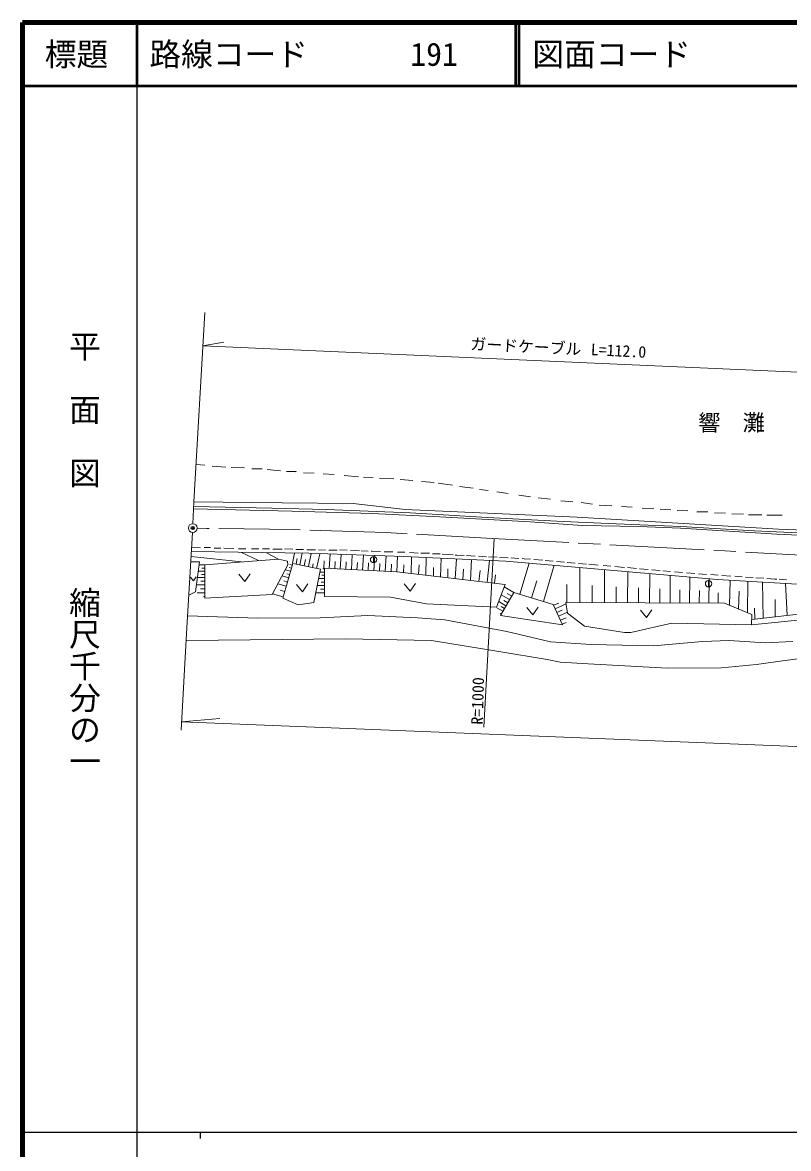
# Model space of a CAD drawing. Units: millimetres, scale not verified. Extents: x 40000 to 680000, y 20000 to 380000.
# Drawn here: x 40000 to 160764, y 202409 to 380000 of the extents above; entities that cross this region are included whole.
import ezdxf
from ezdxf.enums import TextEntityAlignment as Align

# ---------------------------------------------------------------- set-up
doc = ezdxf.new("R2010")
doc.units = ezdxf.units.MM
doc.header["$LTSCALE"] = 1000
doc.header["$PDMODE"] = 32
doc.header["$PDSIZE"] = 500
doc.linetypes.add('CHAIN', pattern=[18.5, 12, -1.5, 3.5, -1.5])
for name, color, linetype, lineweight in [('M-BGD', 7, 'Continuous', 13), ('M-BMK', 2, 'CHAIN', 13), ('M-STR-HTXT', 7, 'Continuous', 13), ('M-TTL', 2, 'Continuous', 140), ('M-TTL-BAND', 7, 'Continuous', 25), ('M-TTL-LINE', 7, 'Continuous', 50), ('M-TTL-TXT', 7, 'Continuous', 50)]:
    doc.layers.add(name, color=color, linetype=linetype, lineweight=lineweight)
doc.layers.add('M-OTRS', color=6, linetype='Continuous')
doc.styles.add('@ＭＳ ゴシック', font='')
doc.styles.add('ＭＳ ゴシック', font='')
doc.styles.get('@ＭＳ ゴシック').set_extended_font_data('@MS Gothic')
doc.styles.get('ＭＳ ゴシック').set_extended_font_data('MS Gothic')

# ---------------------------------------------------------------- blocks, each defined once
blk = doc.blocks.new('畑')
at = {"color": 7, "linetype": 'Continuous', "lineweight": 13}
for p, q in [((-1.5, 1), (0, -1)), ((0, -1), (1.5, 1))]:
    blk.add_line(p, q, dxfattribs=at)
blk = doc.blocks.new('有線柱')
at = {"color": 7, "linetype": 'Continuous', "lineweight": 13}
blk.add_line((0, 0.5), (0, -0.5), dxfattribs=at)
blk.add_circle((0, 0), 0.5, dxfattribs=at)

msp = doc.modelspace()

# ---------------------------------------------------------------- linework, layer by layer
at = {"layer": 'M-BGD'}
for p, q in [((67356, 310294), (68722, 310180)), ((69888, 310047), (72060, 309862)), ((72908, 309835), (74974, 309756)), ((76166, 309597), (77782, 309623)), ((78551, 309517), (80670, 309305)), ((81597, 309173), (83107, 309173)), ((83107, 309173), (83134, 309120)), ((84326, 308988), (85995, 308935)), ((87386, 308842), (89161, 308723)), ((90697, 308564), (92976, 308365)), ((93757, 308272), (95280, 308233)), ((96261, 308087), (98526, 308021)), ((99519, 307915), (101546, 307782)), ((102910, 307597), (104924, 307451)), ((105520, 307358), (107798, 307014)), ((108898, 306828), (111043, 306550)), ((112063, 306338), (113401, 306193)), ((114792, 305954), (116580, 305702)), ((118236, 305464), (120077, 305186)), ((67017, 304391), (66864, 300955)), ((80918, 304250), (67017, 304399)), ((92140, 304134), (80918, 304250)), ((100343, 303205), (92140, 304134)), ((121322, 305053), (123270, 304802)), ((124859, 304563), (126753, 304404)), ((128105, 304285), (129853, 304033)), ((130939, 303861), (132926, 303755)), ((66968, 303299), (82476, 302905)), ((66985, 303672), (79303, 303428)), ((79303, 303428), (87874, 303215)), ((82476, 302905), (95148, 302538)), ((87874, 303215), (101107, 302673)), ((95148, 302538), (105770, 302015)), ((127429, 301967), (100343, 303205)), ((101107, 302673), (113315, 301919)), ((105770, 302015), (120028, 301222)), ((113315, 301919), (125233, 301319)), ((159197, 300110), (127429, 301967)), ((134436, 303663), (136118, 303543)), ((137721, 303411), (139536, 303292)), ((140529, 303265), (142198, 303133)), ((143218, 303040), (144914, 303000)), ((146305, 302815), (148066, 302828)), ((149126, 302682), (150822, 302616)), ((151842, 302523), (153656, 302431)), ((154478, 302338), (156544, 302338)), ((157365, 302272), (159789, 302272)), ((120028, 301222), (128232, 300680)), ((125233, 301319), (136048, 300816)), ((128232, 300680), (137189, 300506)), ((136048, 300816), (143806, 300526)), ((137189, 300506), (143767, 300235)), ((143767, 300235), (158955, 299326)), ((143806, 300526), (155434, 299829)), ((66793, 299585), (65861, 283634)), ((155434, 299829), (165746, 299365)), ((158955, 299326), (166210, 298939)), ((191932, 298601), (159197, 300110)), ((68086, 297158), (66654, 297215)), ((69644, 297177), (68619, 297216)), ((71288, 297119), (70234, 297119)), ((73301, 297061), (71733, 297100)), ((75226, 297013), (74045, 297013)), ((77247, 297013), (76106, 297013)), ((78931, 296974), (77837, 297013)), ((80914, 296916), (79482, 296936)), ((82616, 296945), (81310, 296965)), ((84280, 296858), (83109, 296878)), ((86215, 296839), (84802, 296839)), ((87772, 296800), (86660, 296829)), ((89600, 296800), (88304, 296800)), ((89951, 296806), (91174, 296758)), ((91685, 296739), (93117, 296683)), ((93408, 296672), (94494, 296630)), ((94994, 296611), (95105, 296607)), ((96440, 296568), (95105, 296607)), ((66523, 294962), (67929, 294962)), ((74546, 294914), (66571, 295786)), ((66615, 296541), (85131, 296278)), ((67929, 294962), (67291, 290203)), ((80369, 295368), (68723, 294459)), ((77230, 295123), (74536, 296428)), ((80369, 295368), (78485, 296372)), ((81801, 295040), (80369, 295368)), ((81840, 294440), (81801, 295040)), ((82563, 294706), (82899, 296309)), ((83137, 294586), (83318, 295445)), ((83712, 294465), (84095, 296292)), ((84398, 294321), (84604, 295302)), ((85085, 294177), (85523, 296265)), ((85131, 296278), (100145, 295775)), ((86347, 293912), (86875, 296219)), ((87519, 293937), (87578, 295094)), ((88371, 293893), (88488, 296165)), ((89235, 293848), (89293, 294992)), ((90098, 293804), (90217, 296107)), ((90974, 293759), (91033, 294919)), ((91849, 293714), (91969, 296049)), ((92733, 293669), (92794, 294843)), ((93617, 293623), (93739, 295989)), ((95398, 293532), (95522, 295930)), ((98403, 296510), (97010, 296539)), ((97193, 293440), (97318, 295869)), ((99001, 293347), (99127, 295809)), ((100261, 296442), (99119, 296452)), ((100145, 295775), (116203, 295040)), ((102379, 296287), (100996, 296384)), ((101271, 293085), (101322, 295721)), ((104169, 296287), (102785, 296278)), ((103563, 292820), (103641, 295615)), ((105726, 296181), (104633, 296220)), ((105822, 296174), (105726, 296181)), ((105885, 292552), (105982, 295508)), ((107885, 296031), (106165, 296150)), ((108195, 292286), (108402, 295397)), ((108456, 295991), (108210, 296008)), ((109648, 295928), (108456, 295991)), ((111385, 295837), (109996, 295910)), ((110640, 292004), (110802, 295287)), ((113172, 295743), (111879, 295811)), ((113234, 291704), (113633, 295157)), ((114809, 295658), (113490, 295727)), ((116578, 295565), (115224, 295636)), ((116203, 295040), (131371, 293724)), ((118269, 295476), (117016, 295542)), ((119069, 295434), (118783, 295449)), ((120110, 295344), (119069, 295434)), ((122037, 295176), (120612, 295300)), ((123689, 295033), (122418, 295143)), ((125466, 294878), (124191, 294989)), ((127135, 294733), (125859, 294844)), ((68723, 293459), (67728, 293459)), ((68723, 294459), (67862, 294459)), ((68723, 293959), (68259, 293959)), ((68723, 294459), (68723, 289216)), ((79383, 289797), (81840, 294440)), ((82633, 294691), (81047, 289197)), ((82276, 293456), (81446, 293696)), ((82125, 292932), (81655, 293068)), ((82415, 293937), (82050, 294042)), ((82554, 294417), (82143, 294536)), ((86967, 293782), (82633, 294691)), ((85716, 294044), (85833, 294604)), ((85941, 288539), (86967, 293782)), ((87586, 293310), (86875, 293310)), ((87586, 293810), (87335, 293810)), ((87586, 293933), (87586, 289475)), ((99001, 293347), (87586, 293933)), ((94508, 293578), (94569, 294761)), ((96296, 293486), (96357, 294678)), ((98097, 293393), (98158, 294594)), ((116103, 291373), (99001, 293347)), ((100091, 293221), (100122, 294458)), ((102419, 292952), (102522, 294438)), ((104794, 292678), (104822, 294038)), ((107040, 292419), (107062, 293838)), ((109417, 292145), (109502, 293778)), ((111959, 291851), (112163, 293553)), ((118414, 289816), (119901, 294752)), ((122116, 288701), (123830, 294390)), ((128934, 294577), (127650, 294689)), ((127859, 288527), (127889, 294025)), ((130749, 294419), (129277, 294547)), ((131371, 293724), (149557, 292138)), ((132772, 294244), (131567, 294348)), ((131744, 288506), (131773, 293686)), ((134901, 294059), (133390, 294190)), ((136794, 293894), (135372, 294018)), ((135406, 288486), (135432, 293368)), ((138654, 293733), (137263, 293853)), ((138855, 288468), (138880, 293067)), ((140514, 293571), (139157, 293689)), ((142151, 293429), (140970, 293531)), ((144030, 293265), (142804, 293372)), ((145993, 293095), (144713, 293206)), ((147834, 292965), (146568, 293054)), ((68723, 291330), (67442, 291330)), ((68723, 292459), (67594, 292459)), ((68723, 291895), (68120, 291895)), ((68723, 292959), (68192, 292959)), ((81591, 291082), (80265, 291465)), ((81974, 292407), (80925, 292710)), ((81782, 291745), (81189, 291916)), ((87586, 292310), (86679, 292310)), ((87586, 291747), (87077, 291747)), ((87586, 292810), (87181, 292810)), ((114439, 291565), (114592, 292891)), ((114749, 287775), (116103, 291373)), ((120265, 289258), (121065, 291915)), ((125798, 288538), (125813, 291371)), ((142106, 288450), (142130, 292784)), ((145169, 288433), (145192, 292518)), ((148233, 288417), (148253, 292251)), ((149692, 292836), (148525, 292917)), ((149557, 292138), (163912, 291286)), ((151676, 292698), (150245, 292798)), ((151443, 288086), (151573, 292018)), ((153441, 292575), (152322, 292653)), ((155177, 292454), (153976, 292538)), ((154328, 286901), (154341, 291854)), ((156887, 292335), (155623, 292423)), ((156793, 286057), (156649, 291717)), ((158622, 292214), (157376, 292301)), ((158955, 292197), (158622, 292214)), ((160452, 292121), (159276, 292181)), ((160547, 286517), (160321, 291499)), ((67291, 290203), (66215, 289701)), ((68723, 290050), (67513, 290050)), ((68723, 290690), (68039, 290690)), ((68723, 289216), (79383, 289797)), ((81107, 289407), (79433, 289891)), ((81349, 290245), (80599, 290461)), ((87586, 290056), (86238, 290056)), ((87586, 291183), (86459, 291183)), ((87586, 290619), (86967, 290619)), ((87586, 289475), (98033, 289361)), ((117450, 290106), (115342, 286488)), ((116797, 288984), (115491, 289745)), ((117450, 290106), (115955, 290978)), ((117124, 289545), (116423, 289953)), ((123680, 288229), (117450, 290106)), ((129802, 288517), (129816, 291186)), ((133575, 288496), (133589, 291012)), ((137130, 288477), (137143, 290847)), ((140481, 288459), (140493, 290692)), ((143638, 288442), (143649, 290546)), ((146701, 288425), (146712, 290405)), ((149671, 288409), (149679, 290053)), ((152885, 287493), (152986, 290306)), ((68723, 289445), (68556, 289445)), ((81047, 289197), (83465, 288152)), ((83465, 288152), (85941, 288539)), ((98033, 289361), (103683, 288316)), ((103683, 288316), (114749, 287775)), ((116226, 288005), (115086, 288669)), ((115974, 287573), (115441, 287884)), ((116511, 288495), (115900, 288851)), ((125131, 285018), (123680, 288229)), ((123735, 288108), (124539, 288428)), ((123999, 287524), (125709, 288297)), ((125673, 288539), (125924, 286856)), ((150669, 288404), (125673, 288539)), ((155003, 286624), (150669, 288404)), ((158670, 286287), (158679, 288975)), ((66025, 286442), (77083, 286073)), ((77083, 286073), (86911, 286112)), ((86911, 286112), (94457, 286460)), ((94457, 286460), (102273, 286112)), ((102273, 286112), (106606, 285764)), ((115722, 287141), (114791, 287684)), ((115470, 286709), (115313, 286801)), ((115342, 286488), (125131, 285018)), ((124263, 286940), (125077, 287308)), ((124526, 286356), (125906, 286980)), ((124815, 285718), (125705, 286121)), ((125924, 286856), (128594, 284805)), ((154926, 284998), (155003, 286624)), ((154965, 285833), (167385, 287243)), ((155444, 285887), (155429, 287607)), ((106606, 285764), (116357, 283945)), ((125103, 285080), (125734, 285365)), ((128594, 284805), (134921, 283780)), ((135927, 283799), (142350, 285269)), ((142350, 285269), (154926, 284998)), ((154926, 284998), (163825, 285888)), ((65900, 282522), (90909, 282787)), ((90909, 282787), (104500, 282522)), ((104500, 282522), (115097, 280773)), ((116357, 283945), (123245, 282320)), ((134921, 283780), (135927, 283799)), ((147235, 282359), (151414, 282514)), ((151414, 282514), (157102, 282165)), ((157102, 282165), (161436, 282398)), ((115097, 280773), (122700, 279528)), ((123245, 282320), (129591, 281894)), ((129591, 281894), (139496, 281701)), ((139496, 281701), (147235, 282359)), ((122700, 279528), (124793, 279131)), ((124793, 279131), (129191, 278839)), ((129191, 278839), (141695, 278177)), ((155710, 278733), (159816, 279316)), ((159816, 279316), (162624, 279714)), ((141695, 278177), (150199, 278230)), ((150199, 278230), (155710, 278733))]:
    msp.add_line(p, q, dxfattribs=at)
at = {"layer": 'M-BMK'}
for p, q in [((69052, 300197), (67519, 300247)), ((82944, 300016), (69052, 300197)), ((97287, 299565), (82944, 300016)), ((114110, 298618), (97287, 299565)), ((144600, 296994), (114110, 298618)), ((165954, 295833), (144600, 296994))]:
    msp.add_line(p, q, dxfattribs=at)
at = {"layer": 'M-BMK', "linetype": 'Continuous'}
msp.add_circle((66833, 300270), 686, dxfattribs=at)
at = {"layer": 'M-OTRS'}
msp.add_point((66833, 300270), dxfattribs=at)
at = {"layer": 'M-STR-HTXT'}
for p, q in [((68731, 334250), (67017, 304391)), ((68428, 328980), (71755, 329564)), ((68428, 328980), (177750, 324186)), ((114362, 298606), (112752, 268852)), ((65861, 283634), (65013, 268401)), ((65084, 269682), (71095, 270249)), ((65084, 269682), (344746, 258493))]:
    msp.add_line(p, q, dxfattribs=at)
at = {"layer": 'M-TTL'}
for p, q in [((40000, 380000), (40000, 20000)), ((680000, 380000), (40000, 380000))]:
    msp.add_line(p, q, dxfattribs=at)
at = {"layer": 'M-TTL-BAND'}
for p, q in [((58000, 370000), (58000, 20000)), ((40000, 205000), (579000, 205000)), ((68000, 205000), (68000, 204000))]:
    msp.add_line(p, q, dxfattribs=at)
at = {"layer": 'M-TTL-LINE'}
for p, q in [((58000, 380000), (58000, 370000)), ((117750, 380000), (117750, 370000)), ((118250, 380000), (118250, 370000)), ((40000, 370000), (680000, 370000))]:
    msp.add_line(p, q, dxfattribs=at)

# ---------------------------------------------------------------- block references
at = {"layer": 'M-BGD'}
for name, p, xscale, yscale, rotation in [('有線柱', (95349, 295281), 1000, 1000, 0.32447), ('畑', (75030, 292433), 600, 600, 2.32447), ('畑', (66938, 292249), 300, 300, 2.32447), ('畑', (84123, 290807), 600, 600, 2.32447), ('畑', (101071, 290885), 600, 600, 2.32447), ('有線柱', (148157, 291480), 1000, 1000, 0.32447), ('畑', (120418, 287170), 600, 600, 2.32447), ('畑', (138333, 286745), 600, 600, 2.32447)]:
    msp.add_blockref(name, p, dxfattribs=dict(at, xscale=xscale, yscale=yscale, rotation=rotation))

# ---------------------------------------------------------------- texts
at = {"layer": 'M-BGD', "style": 'ＭＳ ゴシック'}
msp.add_text('響\u3000灘', height=2566, dxfattribs=at).set_placement((151791, 316891), align=Align.MIDDLE_CENTER)
at = {"layer": 'M-STR-HTXT', "style": 'ＭＳ ゴシック'}
for s, rotation, p in [('ガードケーブル', 357.09, (119368, 328908)), ('L=112.0', 357.09, (133974, 328242)), ('R=1000', 88.389, (111756, 273002))]:
    msp.add_text(s, height=1833, rotation=rotation, dxfattribs=at).set_placement(p, align=Align.MIDDLE_CENTER)
at = {"layer": 'M-TTL-BAND', "style": '@ＭＳ ゴシック'}
for s, p in [('平  面  図', (49777, 306475)), ('縮尺千分の一', (49777, 261030))]:
    msp.add_text(s, height=3666, rotation=270, dxfattribs=at).set_placement(p, align=Align.MIDDLE_RIGHT)
at = {"layer": 'M-TTL-TXT', "style": 'ＭＳ ゴシック'}
msp.add_text('標題', height=3666, dxfattribs=at).set_placement((48500, 375000), align=Align.MIDDLE_CENTER)
for s, p in [('路線コード', (60000, 375000)), ('191', (101142, 375000)), ('図面コード', (120380, 375000))]:
    msp.add_text(s, height=3666, dxfattribs=at).set_placement(p, align=Align.MIDDLE_LEFT)

doc.saveas('drawing.dxf')
